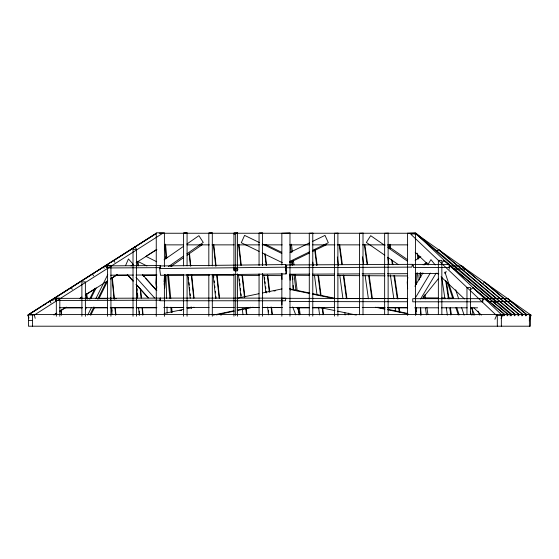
<?xml version="1.0" encoding="UTF-8"?>
<svg xmlns="http://www.w3.org/2000/svg" width="559" height="559" viewBox="0 0 559 559"><rect width="100%" height="100%" fill="white"/><g stroke="black" fill="none" stroke-linecap="round" stroke-linejoin="round"><path stroke-width="0.84" d="M387.513 307.59L407.56 307.625L407.434 298.541L281.925 298.317L281.904 304.886M420.634 273.309L420.466 275.643L420.075 273.281L422.688 273.309M156.555 274.525L155.919 282.959L156.653 288.227L156.779 286.543M164.073 282.002L164.646 274.413M165.855 258.384L165.981 256.7L166.191 258.202M165.757 274.616L164.737 288.116L164.108 283.595M407.832 277.229L407.238 282.288L407.658 288.772M416.427 273.03L415.344 282.302L415.554 285.544M418.104 258.691L418.398 256.162L418.558 258.586M416.252 284.566L417.636 272.757M290.966 265.05L291.449 261.731M290.994 274.476L290.156 280.283L289.821 274.217M292.315 265.343L292.574 261.123M420.13 274.434L420.396 272.848M412.416 264.344L411.808 267.118L286.306 267.726L286.914 264.952L412.416 264.344L412.633 265.979M159.692 268.551L160.286 265.93L285.88 264.575L286.697 271.29L286.096 273.917L160.51 275.266L159.692 268.551L285.279 267.202L285.88 264.575M285.691 270.556L285.579 265.888M529.268 320.803L531.05 315.143L416.182 233.802M125.551 265.637L128.437 258.957L133.07 264.121M494.89 319.28L496.595 315.542L502.457 315.542L501.095 318.532M89.629 299.128L95.03 288.22M85.352 309.693L86.505 307.359M90.747 298.792L96.148 287.892M87.707 315.115L91.564 307.331M95.806 298.765L107.754 274.623M90.02 314.745L93.877 306.961M97.734 299.17L106.601 281.261M90.705 315.283L94.653 307.317M98.803 298.932L107.712 280.925M414.911 286.25L422.932 272.939M427.838 264.805L430.961 259.628L435.209 264.966M415.148 298.24L430.304 273.099M420.571 298.981L436.174 273.099M422.276 298.646L438.682 278.312M442.379 262.227L444.321 260.445L508.411 314.584L507.425 315.772M470.985 289.345L472.928 287.557L505.008 314.584L504.022 315.779M503.561 315.779L504.546 314.584L472.467 287.557M506.964 315.772L507.949 314.584L443.86 260.445M413.933 234.514L414.995 233.25L511.024 314.584L509.962 315.856M437.313 250.705L438.759 249.517L515.587 314.584L514.594 315.772M448.898 267.237L449.939 265.986L462.02 265.986M456.675 270.221L457.716 268.977L454.188 265.986M464.515 270.221L465.549 268.977L453.468 268.977L449.939 265.986M483.255 283.238L484.709 282.05L523.119 314.584L522.127 315.772M482.71 300.393L484.262 298.527L507.97 298.527M494.568 303.383L496.126 301.518L492.598 298.527M511.038 315.856L512.1 314.584L416.071 233.25L159.217 233.25M514.133 315.772L515.125 314.584L438.298 249.517M517.9 315.772L518.892 314.584L461.273 265.784L519.353 314.584L518.361 315.772M521.666 315.772L522.658 314.584L484.241 282.05M525.439 315.772L526.424 314.584L507.216 298.317L526.885 314.584L525.9 315.772M164.136 259.802L183.296 246.505M186.846 244.045L198.906 235.674L203.252 242.438L186.93 253.765M168.483 266.566L183.38 256.225M170.712 266.566L183.478 257.706M187.027 255.239L202.637 244.409M415.141 260.452L420.836 256.665M423.142 264.875L426.699 262.506M424.218 264.875L427.062 262.982M28.439 314.584L530.393 314.584L530.393 326.204L28.439 326.204L28.439 314.584L156.261 233.25M28.809 318.323L27.992 314.997L155.814 233.655M41.911 306.318L27.95 315.199L28.893 317.596M43.378 305.382L46.313 303.516M47.788 302.58L55.131 297.905M56.599 296.969L91.124 275M92.598 274.064L95.533 272.191M97 271.255L109.494 263.31M110.962 262.374L155.772 233.858M27.992 314.997L34.358 314.997L162.18 233.655L160.587 233.655M54.698 314.375L56.166 313.438M59.841 311.104L65.717 307.366M80.405 298.01L81.88 297.081M85.548 294.74L94.366 289.129M111.262 278.382L117.138 274.637M136.235 262.485L137.71 261.549M146.521 255.938L156.806 249.398M53.916 315.045L56.857 313.18M59.792 311.307L66.409 307.101M79.63 298.688L81.831 297.283M85.506 294.949L107.545 280.918M110.486 279.053L117.097 274.846M131.051 265.965L133.259 264.561M136.193 262.688L156.765 249.6M290.121 252.319L309.504 242.906M312.607 241.397L325.01 235.374L328.322 242.739L312.816 250.271M289.555 261.57L309.714 251.781M289.457 262.702L309.616 252.906M312.712 251.403L326.666 244.625M444.978 273.554L444.978 272.226L446.459 271.786M164.101 313.452L183.75 309.365M187.167 308.652L194.001 307.233M237.568 298.157L258.929 293.713M262.346 293L281.995 288.912M179.991 310.608L181.703 310.252M273.973 291.043L275.678 290.687M213.279 315.066L233.788 310.797M237.205 310.084L250.872 307.24M216.361 314.892L234.305 311.153M237.722 310.441L253.094 307.24M183.939 233.25L187.419 233.096M209.059 233.25L212.539 233.096M234.179 233.25L237.659 233.096M259.299 233.25L262.779 233.096M281.932 233.25L290.044 232.9M309.539 233.25L313.019 233.103M334.659 233.25L338.139 233.103M359.779 233.25L363.259 233.103M384.899 233.25L388.379 233.11M407.553 233.25L415.658 232.928M290.1 274.881L292.42 274.797L293.154 289.443M233.662 269.808L238.022 269.759M160.328 267.656L107.153 267.957L107.153 265.853L160.328 265.56L160.328 266.957M110.696 275.196L133.356 275.063M135.97 275.049L156.89 274.937M289.765 274.238L309.805 274.141M312.425 274.127L334.212 274.022M337.699 274.008L359.486 273.903M362.099 273.889L384.76 273.777M387.373 273.77L407.42 273.672M56.026 298.387L160.328 298.108L160.328 300.204L56.026 300.49L56.026 298.387L56.033 300.001M59.527 307.736L82.124 307.674M85.604 307.667L107.335 307.604M110.808 307.597L133.412 307.534M136.019 307.527L156.876 307.471M233.935 234.109L235.681 234.109L235.681 315.444M412.451 234.2L410.774 234.2L496.595 315.542M164.451 244.87L183.638 244.87M187.125 244.87L209.408 244.87M212.022 244.87L234.221 244.87M237.316 244.87L259.509 244.87M262.129 244.87L282.183 244.87M289.646 244.87L309.218 244.87M312.712 244.87L334.995 244.87M337.126 244.87L359.8 244.87M362.421 244.87L385.095 244.87M387.324 244.87L407.77 244.87M449.24 267.537L413.541 267.537L413.541 264.407L449.24 264.407L449.24 269.256M415.281 273.554L438.787 273.554M115.93 275.231L128.088 275.231M142.859 275.231L156.751 275.231M337.196 298.555L343.303 298.555M345.916 298.555L359.877 298.555M362.491 298.555L368.598 298.555M371.211 298.555L385.172 298.555M387.785 298.555L393.892 298.555M397.386 298.555L407.853 298.555M79.839 298.674L81.586 298.674M86.813 298.674L90.299 298.674M99.02 298.674L107.74 298.674M113.847 298.674L116.461 298.674M511.499 301.518L487.79 301.518L484.262 298.527M163.752 307.443L183.799 307.443M187.286 307.443L209.08 307.45M212.567 307.45L234.361 307.457M236.974 307.457L258.768 307.464M262.255 307.464L282.309 307.464M63.964 307.813L82.271 307.813M93.605 307.813L107.559 307.813M110.179 307.813L133.72 307.813M136.333 307.813L156.387 307.813M415.344 307.806L438.682 307.806M441.282 307.806L467.212 307.806M470.671 307.806L477.589 307.806M296.927 307.855L309.141 307.855M312.635 307.855L323.968 307.855M379.799 307.855L385.032 307.855M387.646 307.855L407.714 307.855M414.687 307.855L416.434 307.855M529.317 315.143L531.05 315.143M28.439 320.398L32.506 320.398M289.548 301.546L407.218 301.755M289.89 307.415L309.071 307.45M312.558 307.457L334.345 307.499M336.958 307.499L359.619 307.541M362.232 307.548L384.899 307.59M170.355 307.422L183.422 307.443M186.909 307.45L192.135 307.457M250.509 307.548L259.222 307.562M262.709 307.569L281.876 307.604M170.928 265.839L172.675 265.853M293.545 275.266L309.225 275.363M312.712 275.384L334.492 275.51M337.105 275.531L359.751 275.664M362.365 275.678L385.018 275.818M387.632 275.832L407.665 275.95M167.756 274.86L183.443 274.965M186.923 274.993L209.583 275.147M212.196 275.161L233.983 275.314M237.47 275.335L259.257 275.489M262.744 275.51L281.911 275.643M424.253 297.856L438.2 297.94M441.687 297.961L445.174 297.982M447.794 298.003L453.021 298.031M461.461 266.657L463.201 266.671M233.935 268.348L237.421 268.579M289.835 288.912L309.483 293M312.9 293.713L334.261 298.157M377.828 307.233L384.662 308.652M388.079 309.365L407.728 313.452M290.17 289.443L309.819 293.538M312.383 294.069L334.596 298.695M375.599 307.233L384.997 309.19M387.562 309.721L408.063 313.99M318.728 307.24L334.96 310.622M337.524 311.153L356.321 315.066M265.427 244.409L281.708 252.319M259.327 242.529L244.597 235.374L241.285 242.739L259.11 251.403M262.423 244.031L281.806 253.451M262.213 252.906L282.372 262.702M145.878 256.336L156.723 261.759M137.591 261.284L146.891 265.937M387.82 246.016L407.686 259.802M384.885 245.52L370.694 235.674L366.355 242.438L384.802 255.239M387.722 247.49L407.588 261.277M387.639 257.21L398.281 264.596M416.644 234.2L502.457 315.542M415.19 252.284L428.439 264.847M437.278 273.218L438.536 274.413M441.058 276.81L464.41 298.939M473.871 307.911L481.446 315.087M142.349 274.448L156.841 290.589M142.922 275.377L144.082 276.663M145.822 278.606L156.254 290.226M135.984 277.257L154.536 297.919M127.885 275.042L133.098 280.849M136.578 284.727L148.17 297.64M127.298 274.679L133.098 281.135M135.998 284.363L148.17 297.919M134.957 246.805L136.207 248.762M113.652 260.361L114.902 262.318M105.316 265.672L106.622 267.726M103.352 266.916L104.226 268.292M92.354 273.917L93.598 275.88M71.049 287.473L72.293 289.436M54.181 298.206L55.495 300.267M52.225 299.456L53.098 300.826M49.744 301.028L50.995 302.992M478.001 311.146L479.762 315.101M471.565 307.932L474.738 315.059M289.967 288.514L290.575 290.1M297.283 307.527L300.029 314.661M292.706 306.961L295.76 314.885M470.273 311.838L471.468 315.052M455.676 289.744L458.673 298.751M461.664 307.764L464.117 315.136M444.978 272.226L453.691 298.429M456.689 307.443L459.135 314.815M447.431 282.253L452.874 298.632M455.871 307.646L458.324 315.017M34.358 314.997L35.182 318.323M471.915 307.569L473.061 315.199M446.473 281.799L449.059 298.988M450.351 307.576L451.386 314.451M445.698 280.646L448.416 298.688M449.834 308.142L450.868 315.01M441.708 277.341L444.936 298.827M446.229 307.415L447.389 315.15M419.138 256.05L419.397 257.762M424.931 294.579L425.574 298.855M426.859 307.422L427.894 314.27M417.21 253.199L418.104 259.194M420.165 272.897L420.808 277.173M423.645 296.011L424.029 298.583M425.448 308.002L426.475 314.85M389.993 244.241L390.615 248.517M392.348 260.508L392.97 264.791M394.584 275.922L397.938 299.037M399.182 307.597L399.797 311.88M389.497 244.772L389.993 248.203M391.607 259.334L392.348 264.47M393.962 275.601L397.316 298.716M398.679 308.135L399.301 312.418M387.883 257.755L388.875 264.61M390.364 274.881L393.843 298.855M395.08 307.415L395.576 310.839M364.81 244.234L367.682 264.784M369.115 275.063L372.469 299.037M364.335 244.73L367.081 264.421M368.64 275.552L371.868 298.674M362.532 256.861L363.609 264.568M365.16 275.699L368.395 298.813M339.648 244.353L342.325 264.253M343.834 275.503L346.971 298.869M339.187 244.765L341.856 264.666M343.254 275.056L346.391 298.415M348.369 313.124L348.599 314.857M337.336 257.021L338.495 265.679M339.774 275.196L342.912 298.562M344.777 312.404L345.127 315.003M315.136 249.545L317.149 265.12M318.49 275.503L321.055 295.404M322.62 307.52L323.514 314.444M314.696 249.908L316.701 265.483M317.931 275L320.607 295.767M322.173 307.883L323.067 314.808M312.781 262.164L313.229 265.63M314.451 275.147L317.023 295.047M318.693 308.03L319.587 314.955M291.435 244.15L292.399 251.941M293.468 260.592L293.999 264.924M295.18 274.441L297.213 290.883M299.247 307.324L300.099 314.242M290.366 244.933L291.33 252.717M292.287 260.508L292.825 264.833M293.999 274.35L296.032 290.792M298.066 307.233L299.03 315.024M285.279 267.202L286.096 273.917M265.239 253.863L266.566 265.113M267.796 275.496L269.738 291.938M271.583 307.513L272.401 314.438M264.826 254.121L266.161 265.364M267.286 274.888L269.333 292.189M271.073 306.905L271.995 314.689M264.526 277.376L264.728 279.109M265.036 281.708L265.239 283.434M265.651 286.9L265.853 288.626M266.161 291.225L266.363 292.951M268.418 310.259L268.62 311.992M262.478 263.785L262.681 265.518M263.806 275.035L265.853 292.343M267.593 307.052L268.516 314.843M238.931 244.346L241.278 265.113M242.452 275.496L244.891 297.129M246.163 308.379L246.847 314.438M238.539 244.535L240.887 265.301M242.061 275.685L244.507 297.318M245.771 308.568L246.456 314.626M239.364 279.109L239.559 280.842M239.853 283.434L240.049 285.167M240.44 288.626L240.636 290.359M241.027 293.817L241.222 295.55M238.483 274.972L241.027 297.472M242.299 308.722L242.983 314.78M213.748 244.346L216.081 265.979M217.011 274.63L219.526 297.996M213.377 244.465L215.704 266.098M216.64 274.748L219.156 298.115M220.833 313.69L221.015 315.423M213.622 275.65L213.811 277.376M214.188 280.842L214.37 282.568M214.747 286.033L214.929 287.759M215.306 291.225L215.488 292.951M215.865 296.417L216.047 298.15M213.161 274.902L215.676 298.268M189.452 252.996L190.78 265.972M191.667 274.63L194.057 297.996M189.187 253.905L190.43 266.021M191.311 274.672L193.707 298.038M188.453 277.376L188.635 279.109M188.984 282.568L189.249 285.167M189.515 287.759L189.781 290.359M190.137 293.817L190.319 295.55M187.838 274.825L190.228 298.192M191.115 306.842L191.29 308.575M165.506 244.136L166.848 257.978M168.448 274.42L170.795 298.653M171.634 307.303L172.137 312.495M164.751 244.905L166.093 258.754M167.609 274.329L169.957 298.555M170.795 307.212L171.299 312.404M137.912 261.507L138.332 265.846M140.602 289.269L141.448 297.947M142.37 307.492L143.048 314.431M137.577 261.458L137.996 265.798M140.183 288.36L141.113 297.898M142.035 307.443L142.79 315.255M137.039 288.556L137.207 290.296M137.549 293.761L137.8 296.368M139.233 311.118L139.484 313.718M136.368 285.041L137.633 298.059M138.555 307.597L139.317 315.409M112.331 277.613L114.406 299.023M115.238 307.583L115.902 314.431M111.996 277.613L114.078 299.023M114.902 307.583L115.65 315.29M111.842 308.596L112.093 311.16M110.43 297.465L110.598 299.177M111.43 307.736L112.093 314.584M86.764 293.887L87.267 299.023M86.435 293.88L86.931 299.023M61.204 310.154L61.616 314.431M60.868 310.154L61.371 315.29M407.322 300.148L407.455 302.349M281.673 273.358L282.009 279.423M292.762 277.711L292.853 279.43M293.154 285.46L293.37 289.772M420.668 308.037L420.997 314.948M418.908 274.721L419.152 279.898M420.466 307.541L420.829 315.311M415.98 307.345L416.189 311.663M415.819 307.709L416.148 314.619M165.96 275.014L166.673 298.331M167.015 306.919L167.12 313.019M107.153 265.853L107.167 267.468M529.394 314.584L529.394 326.204M501.346 314.584L501.346 326.204M497.314 314.584L497.314 326.204M470.454 314.633L470.454 287.473L466.968 287.473L466.968 314.633M441.848 314.584L441.848 260.361L438.361 260.361L438.361 314.584M415.568 233.25L415.568 315.388M407.434 233.25L407.434 315.388M388.128 233.25L388.128 314.682M384.641 233.25L384.641 314.682M363.008 233.25L363.008 314.78M359.521 233.25L359.521 314.78M337.895 233.25L337.895 316.087M334.408 233.25L334.408 316.087M312.774 233.222L312.774 316.094M309.288 233.222L309.288 316.094M289.981 233.25L289.981 316.212M281.848 233.25L281.848 264.931M281.848 273.267L281.848 316.212M262.541 265.616L262.541 233.026L259.055 233.026L259.055 265.616M262.541 273.428L262.541 316.17M259.055 273.805L259.055 316.17M237.421 273.77L237.421 316.191M233.935 273.77L233.935 316.191M212.308 265.916L212.308 232.886L208.821 232.886L208.821 265.916M212.308 274.322L212.308 316.212M208.821 274.322L208.821 316.212M187.076 265.888L187.076 232.837L183.59 232.837L183.59 265.888M187.076 274.343L187.076 316.233M183.59 274.343L183.59 316.233M164.395 266.727L164.395 232.796L156.261 232.796L156.261 316.317M164.395 274.49L164.395 316.317M136.508 316.247L136.508 249.335L133.021 249.335L133.021 316.247M110.941 316.247L110.941 265.602L107.461 265.602L107.461 316.247M85.38 316.247L85.38 281.876L81.894 281.876L81.894 316.247M59.813 316.254L59.813 298.143L56.326 298.143L56.326 316.254M32.506 314.584L32.506 326.204M160.216 298.108L159.986 300.756L285.523 300.784L285.747 298.136L160.216 298.108M237.421 232.949L233.935 232.949L233.935 270.717L237.421 270.947L237.421 232.949M482.773 298.667L412.752 298.667L412.752 301.797L482.773 301.797L482.773 298.667"/></g></svg>
